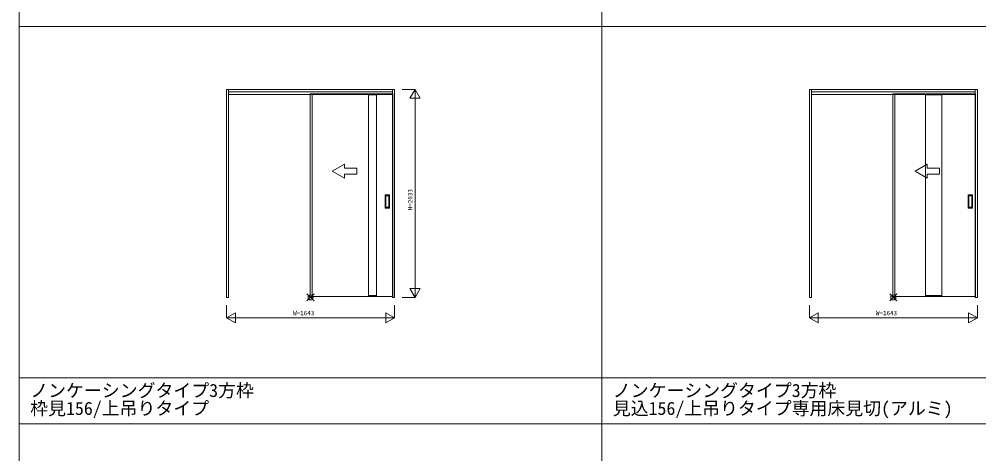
# Model space of a CAD drawing. Units: millimetres, scale not verified. Extents: x -14341 to 14341, y -10000 to 10000.
# Drawn here: x -14341 to -4955, y -4246 to 1 of the extents above; entities that cross this region are included whole.
import ezdxf
from ezdxf.enums import TextEntityAlignment as Align

# ---------------------------------------------------------------- set-up
doc = ezdxf.new("R2010")
doc.units = ezdxf.units.MM
doc.header["$LTSCALE"] = 50
doc.layers.add('0-0_0', color=7, linetype='Continuous')
for name, color, linetype, lineweight in [('0-1_YKK_F1', 7, 'Continuous', 18), ('0-2_YKK_A1', 4, 'Continuous', 18), ('0-3_YKK_N1', 2, 'Continuous', 18), ('0-6_YKK_IN', 1, 'Continuous', 18)]:
    doc.layers.add(name, color=color, linetype=linetype, lineweight=lineweight)
doc.styles.add('ＭＳ ゴシック', font='')
doc.styles.get('ＭＳ ゴシック').set_extended_font_data('MS Gothic')

msp = doc.modelspace()

# ---------------------------------------------------------------- linework, layer by layer
at = {"layer": '0-1_YKK_F1'}
for p, q in [((-14340.51, -10000), (-14340.51, 10000)), ((-8640.51, -10000), (-8640.51, 9500)), ((-14340.51, -70), (14159.49, -70)), ((-14340.51, -3505), (14159.49, -3505)), ((-14340.51, -3955), (14159.49, -3955))]:
    msp.add_line(p, q, dxfattribs=at)
at = {"layer": '0-2_YKK_A1'}
for p, q in [((-12312.01, -684.5), (-10669.01, -684.5)), ((-12312.01, -2717.5), (-12312.01, -684.5)), ((-12292.01, -684.5), (-12292.01, -714.5)), ((-12292.01, -708.5), (-10689.01, -708.5)), ((-12292.01, -2713.5), (-12292.01, -714.5)), ((-12292.01, -735.5), (-10689.01, -735.5)), ((-11495.51, -728.5), (-11495.51, -2717.5)), ((-11255.51, -728.5), (-11495.51, -728.5)), ((-11475.51, -735.5), (-11475.51, -2717.5)), ((-11255.51, -728.5), (-10925.51, -728.5)), ((-10925.51, -2708.5), (-10925.51, -728.5)), ((-10845.51, -2708.5), (-10845.51, -728.5)), ((-10845.51, -728.5), (-10685.51, -728.5)), ((-10689.01, -684.5), (-10689.01, -714.5)), ((-10689.01, -2717.5), (-10689.01, -714.5)), ((-10685.51, -728.5), (-10685.51, -2708.5)), ((-10669.01, -2717.5), (-10669.01, -684.5)), ((-6612.01, -684.5), (-4969.01, -684.5)), ((-6612.01, -2717.5), (-6612.01, -684.5)), ((-6592.01, -684.5), (-6592.01, -714.5)), ((-6592.01, -708.5), (-4989.01, -708.5)), ((-6592.01, -2713.5), (-6592.01, -714.5)), ((-6592.01, -735.5), (-4989.01, -735.5)), ((-5795.51, -728.5), (-5795.51, -2717.5)), ((-5775.51, -735.5), (-5775.51, -2717.5)), ((-4989.01, -684.5), (-4989.01, -714.5)), ((-4989.01, -2717.5), (-4989.01, -714.5)), ((-4969.01, -2717.5), (-4969.01, -684.5)), ((-11278.42, -1483.63), (-11158.42, -1414.35)), ((-11278.42, -1483.63), (-11158.42, -1552.91)), ((-11158.42, -1453.63), (-11158.42, -1414.35)), ((-5578.42, -1483.63), (-5458.42, -1414.35)), ((-5578.42, -1483.63), (-5458.42, -1552.91)), ((-5458.42, -1453.63), (-5458.42, -1414.35)), ((-11158.42, -1552.91), (-11158.42, -1513.63)), ((-5458.42, -1552.91), (-5458.42, -1513.63)), ((-10759.51, -1843.5), (-10759.51, -1715.5)), ((-10758.51, -1714.5), (-10718.51, -1714.5)), ((-10753.51, -1725.5), (-10753.51, -1833.5)), ((-10724.51, -1724.5), (-10752.51, -1724.5)), ((-10723.51, -1833.5), (-10723.51, -1725.5)), ((-10717.51, -1843.5), (-10717.51, -1715.5)), ((-5059.51, -1843.5), (-5059.51, -1715.5)), ((-5058.51, -1714.5), (-5018.51, -1714.5)), ((-5053.51, -1725.5), (-5053.51, -1833.5)), ((-5024.51, -1724.5), (-5052.51, -1724.5)), ((-5023.51, -1833.5), (-5023.51, -1725.5)), ((-5017.51, -1843.5), (-5017.51, -1715.5)), ((-10758.51, -1844.5), (-10718.51, -1844.5)), ((-10752.51, -1834.5), (-10724.51, -1834.5)), ((-5058.51, -1844.5), (-5018.51, -1844.5)), ((-5052.51, -1834.5), (-5024.51, -1834.5)), ((-12292.01, -2717.5), (-12312.01, -2717.5)), ((-12292.01, -2717.5), (-12292.01, -2713.5)), ((-11495.51, -2708.5), (-11255.51, -2708.5)), ((-11475.51, -2717.5), (-11495.51, -2717.5)), ((-10925.51, -2708.5), (-11255.51, -2708.5)), ((-10685.51, -2708.5), (-10845.51, -2708.5)), ((-10669.01, -2717.5), (-10689.01, -2717.5)), ((-6592.01, -2717.5), (-6612.01, -2717.5)), ((-6592.01, -2717.5), (-6592.01, -2713.5)), ((-5775.51, -2717.5), (-5795.51, -2717.5)), ((-4969.01, -2717.5), (-4989.01, -2717.5))]:
    msp.add_line(p, q, dxfattribs=at)
for points in [[(-10925.51, -729), (-10845.51, -729), (-10845.51, -739), (-10925.51, -739)], [(-5475.51, -729), (-5315.51, -729), (-5315.51, -739), (-5475.51, -739)], [(-5475.51, -729), (-5315.51, -729), (-5315.51, -739), (-5475.51, -739)], [(-4985.51, -2708.5), (-5315.51, -2708.5), (-5315.51, -728.5), (-4985.51, -728.5)], [(-10925.51, -2708), (-10845.51, -2708), (-10845.51, -2698), (-10925.51, -2698)], [(-5475.51, -2708), (-5315.51, -2708), (-5315.51, -2698), (-5475.51, -2698)]]:
    msp.add_lwpolyline(points, close=True, dxfattribs=at)
for points in [[(-5795.51, -2708.5), (-5475.51, -2708.5), (-5475.51, -728.5), (-5795.51, -728.5)], [(-11158.42, -1453.63), (-11038.42, -1453.63), (-11038.42, -1513.63), (-11158.42, -1513.63)], [(-5458.42, -1453.63), (-5338.42, -1453.63), (-5338.42, -1513.63), (-5458.42, -1513.63)]]:
    msp.add_lwpolyline(points, dxfattribs=at)
for centre, start, end in [((-10758.51, -1715.5), 90, 180), ((-10752.51, -1725.5), 90, 180), ((-10724.51, -1725.5), 360, 90), ((-10718.51, -1715.5), 0, 90), ((-5058.51, -1715.5), 90, 180), ((-5052.51, -1725.5), 90, 180), ((-5024.51, -1725.5), 360, 90), ((-5018.51, -1715.5), 0, 90), ((-10758.51, -1843.5), 180, 270), ((-10752.51, -1833.5), 180, 270), ((-10724.51, -1833.5), 270, 360), ((-10718.51, -1843.5), 270, 0), ((-5058.51, -1843.5), 180, 270), ((-5052.51, -1833.5), 180, 270), ((-5024.51, -1833.5), 270, 360), ((-5018.51, -1843.5), 270, 0)]:
    msp.add_arc(centre, 1, start, end, dxfattribs=at)
at = {"layer": '0-3_YKK_N1'}
for p, q in [((-10594.01, -684.5), (-10469.01, -684.5)), ((-10469.01, -684.5), (-10469.01, -2717.5)), ((-10519.01, -771.1), (-10419.01, -771.1)), ((-10594.01, -2717.5), (-10469.01, -2717.5)), ((-10519.01, -2630.9), (-10419.01, -2630.9)), ((-10669.01, -2792.5), (-10669.01, -2917.5)), ((-4969.01, -2792.5), (-4969.01, -2917.5)), ((-12312.01, -2917.5), (-12225.41, -2867.5)), ((-12225.41, -2867.5), (-12225.41, -2967.5)), ((-10755.61, -2867.5), (-10669.01, -2917.5)), ((-6612.01, -2917.5), (-6525.41, -2867.5)), ((-6525.41, -2867.5), (-6525.41, -2967.5)), ((-5055.61, -2867.5), (-4969.01, -2917.5)), ((-12312.01, -2917.5), (-12225.41, -2967.5)), ((-6612.01, -2917.5), (-6525.41, -2967.5))]:
    msp.add_line(p, q, dxfattribs=at)
for points in [[(-10519.01, -771.1), (-10469.01, -684.5), (-10419.01, -771.1)], [(-10519.01, -2630.9), (-10469.01, -2717.5), (-10419.01, -2630.9)], [(-12312.01, -2792.5), (-12312.01, -2917.5), (-10669.01, -2917.5)], [(-6612.01, -2792.5), (-6612.01, -2917.5), (-4969.01, -2917.5)], [(-10755.61, -2867.5), (-10755.61, -2967.5), (-10669.01, -2917.5)], [(-5055.61, -2867.5), (-5055.61, -2967.5), (-4969.01, -2917.5)]]:
    msp.add_lwpolyline(points, dxfattribs=at)
at = {"layer": '0-6_YKK_IN'}
for p, q in [((-11525.86, -2752.86), (-11455.15, -2682.14)), ((-11525.86, -2682.14), (-11455.15, -2752.86)), ((-5825.86, -2752.86), (-5755.15, -2682.14)), ((-5825.86, -2682.14), (-5755.15, -2752.86))]:
    msp.add_line(p, q, dxfattribs=at)
for centre in [(-11490.51, -2717.5), (-5790.51, -2717.5)]:
    msp.add_circle(centre, 25, dxfattribs=at)

# ---------------------------------------------------------------- texts
at = {"layer": '0-0_0', "style": 'ＭＳ ゴシック'}
for s, p in [('ノンケーシングタイプ3方枠', (-14232.51, -3730)), ('ノンケーシングタイプ3方枠', (-8534.51, -3730)), ('枠見156/上吊りタイプ', (-14232.51, -3905)), ('見込156/上吊りタイプ専用床見切(アルミ)', (-8534.51, -3905))]:
    msp.add_text(s, height=128.3, dxfattribs=at).set_placement(p, align=Align.BOTTOM_LEFT)
at = {"layer": '0-3_YKK_N1', "color": 7, "style": 'ＭＳ ゴシック'}
msp.add_text('H=2033', height=43.99, rotation=90, dxfattribs=at).set_placement((-10481.01, -1866), align=Align.BOTTOM_LEFT)
for p in [(-11660.51, -2905.5), (-5960.51, -2905.5)]:
    msp.add_text('W=1643', height=43.99, dxfattribs=at).set_placement(p, align=Align.BOTTOM_LEFT)

doc.saveas('drawing.dxf')
